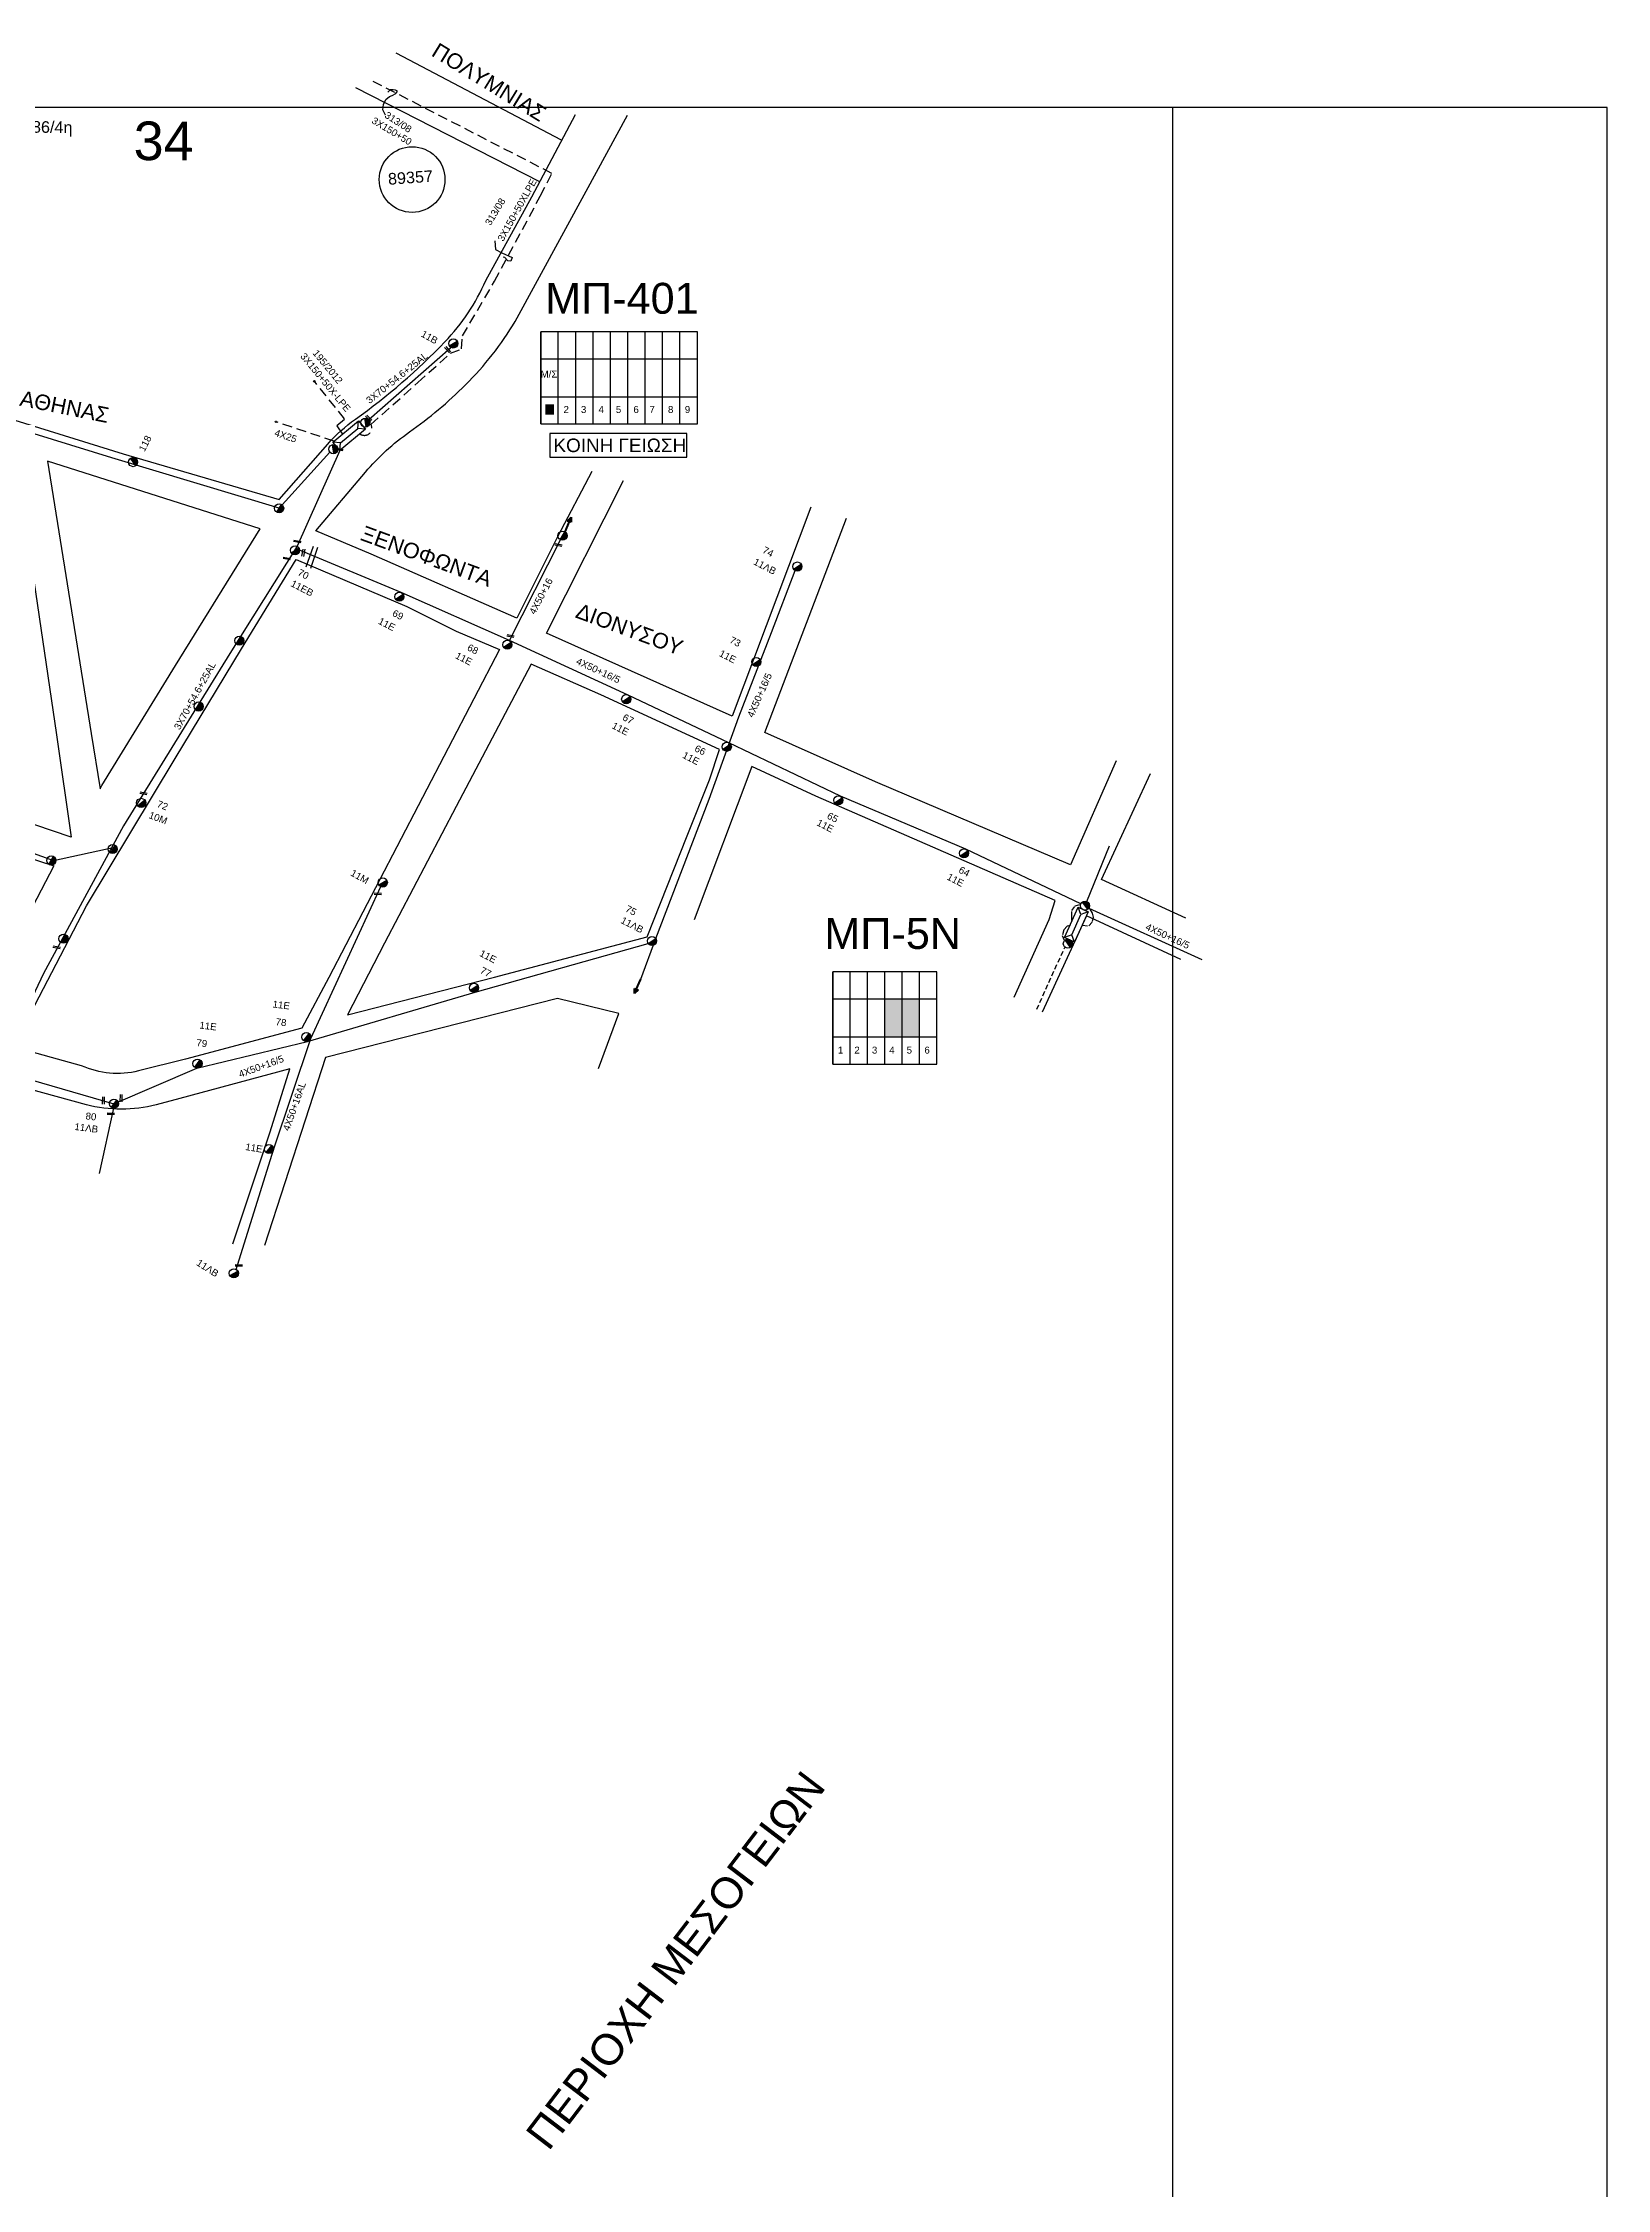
# Model space of a CAD drawing. Header units: millimetres. Extents: x 6950 to 9601, y 853 to 1951.
# Drawn here: x 9196 to 9601, y 1375 to 1931 of the extents above; entities that cross this region are included whole.
import ezdxf
from ezdxf.enums import TextEntityAlignment as Align

# ---------------------------------------------------------------- set-up
doc = ezdxf.new("R2010")
doc.units = ezdxf.units.MM
doc.linetypes.add('DASHED', pattern=[19.05, 12.7, -6.35])
for name, color, linetype in [('Άγνωστα', 7, 'Continuous'), ('Ασφαλειοκιβώτια Χ.Τ 6 αναχωρήσεων', 7, 'Continuous'), ('Ασφαλειοκιβώτια Χ.Τ 9 αναχωρήσεων', 7, 'Continuous'), ('Γυμνά εναέρια ΧΤ και ΦΟΠ (3Φ)   4x50+16AL', 7, 'Continuous'), ('Επίτονοι', 7, 'Continuous'), ('Επιγραφές - Σχήματα', 7, 'Continuous'), ('Καλώδια ΧΤ   3x150AL+50XLPE', 7, 'DASHED'), ('Μηχανική τομή', 7, 'Continuous'), ('Στύλος ΦΜ', 7, 'Continuous'), ('Στύλος ΦΜ @ 1', 7, 'Continuous'), ('Συνδέσεις', 7, 'Continuous'), ('Συνεστραμμένα ΧΤ   3x70+54.6+25 AL', 7, 'SYN_LINE'), ('Τομή', 7, 'Continuous'), ('Υποσταθμός εναέριος 2 στύλων', 7, 'Continuous'), ('Υποσταθμός πόλεως', 7, 'Continuous'), ('Υπόβαθρο ΔΕΗ', 7, 'Continuous'), ('Υπόγεια καλώδια Παροχών ΧΤ   4x25', 7, 'DASHED')]:
    doc.layers.add(name, color=color, linetype=linetype)
doc.styles.add('arial', font='ARIAL.TTF')
doc.styles.get("Standard").update_dxf_attribs({"font": 'ARIAL.TTF'})
doc.linetypes.add('SYN_LINE', pattern='A,0.5,-0.0001,["/\\/\\/\\/",Standard,S=0.1,R=0,X=0,Y=-0.05],-0.25', length=0.7501)

# ---------------------------------------------------------------- blocks, each defined once
blk = doc.blocks.new('ΤΟΜΗ')
at = {"layer": 'Τομή', "ltscale": 40}
for p, q in [((-5.7, 0), (5.7, 0)), ((5.7, -2.3), (-5.7, -2.3))]:
    blk.add_line(p, q, dxfattribs=at)
blk = doc.blocks.new('ΜΗΧΑΝΙΚΗ ΤΟΜΗ')
at = {"layer": 'Μηχανική τομή', "ltscale": 40}
for p, q in [((-1.9, 0.8), (1.9, 0.8)), ((1.9, 0), (-1.9, 0))]:
    blk.add_line(p, q, dxfattribs=at)
blk = doc.blocks.new('ΥΠΑΡΧΩΝ ΤΣΙΜΕΝΤΕΝΙΟΣ ΣΤΥΛΟΣ')
at = {"layer": 'Στύλος ΦΜ'}
blk.add_hatch(color=7, dxfattribs=at).paths.add_polyline_path([(-1.3, -2.3, 0.574793), (2.6, 0, 0.268822), (1.3, 2.3)])
at = {"layer": 'Στύλος ΦΜ', "color": 7}
blk.add_line((-1.3, -2.3), (1.3, 2.3), dxfattribs=at)
blk.add_circle((0, 0), 2.62, dxfattribs=at)
at = {"layer": 'Στύλος ΦΜ', "flags": 4}
for tag, p in [('ΤΥΠΟΣ', (-4.9, 3)), ('ΑΡΙΘΜΟΣ', (-4.7, 8.1))]:
    blk.add_attdef(tag, p, '', height=4, dxfattribs=at)
blk = doc.blocks.new('ΥΠΟΣΤΑΘΜΟΣ ΕΝΑΕΡΙΟΣ ΕΠΙ 2 ΣΤΥΛΩΝ')
at = {"layer": 'Υποσταθμός εναέριος 2 στύλων', "linetype": 'Continuous'}
for points in [[(-12, -2.1, 0.574793), (-8.5, -0.1, 0.268822), (-9.6, 2)], [(9.7, -2.1, 0.574793), (13.2, -0.1, 0.268822), (12, 1.9)]]:
    blk.add_hatch(color=256, dxfattribs=at).paths.add_polyline_path(points)
for p, q in [((-12, -2.1), (-9.6, 2)), ((9.7, -2.1), (12, 1.9))]:
    blk.add_line(p, q, dxfattribs=at)
for centre in [(-10.8, -0.1), (10.8, -0.1)]:
    blk.add_circle(centre, 2.36, dxfattribs=at)
at = {"layer": 'Υποσταθμός πόλεως', "linetype": 'Continuous', "ltscale": 40}
blk.add_lwpolyline([(-8.6, 2.8), (8.6, 2.8), (8.6, -2.8), (-8.6, -2.8)], close=True, dxfattribs=at)
for points in [[(-5.8, 0), (-8.6, 2.8)], [(-8.6, -2.8), (-5.8, 0)], [(-5.8, 0), (5.8, 0)], [(5.8, 0), (8.6, 2.8)], [(8.6, -2.8), (5.8, 0)]]:
    blk.add_lwpolyline(points, dxfattribs=at)
at = {"layer": 'Υποσταθμός εναέριος 2 στύλων', "ltscale": 40, "flags": 1}
for tag, p in [('ΜΕΤΑΣΧΗΜΑΤΙΣΜΟΣ', (14.1, 2.5)), ('ΙΣΧΥΣ', (14.1, -0.3)), ('ΑΡΙΘΜΟΣ', (14.2, -3))]:
    blk.add_attdef(tag, p, '', height=1.8, dxfattribs=at)
blk = doc.blocks.new('ΕΠΙΤΟΝΟΣ')
at = {"layer": 'Επίτονοι', "lineweight": 40, "ltscale": 40}
blk.add_hatch(color=256, dxfattribs=at).paths.add_polyline_path([(-1.1, 6.5), (0, 9.1), (1.1, 6.5)])
for p, q in [((-1.1, 6.5), (0, 9.1)), ((1.1, 6.5), (-1.1, 6.5)), ((-1.1, 6.5), (0, 6.5)), ((0, 9.1), (1.1, 6.5)), ((0, 6.5), (0, 0))]:
    blk.add_line(p, q, dxfattribs=at)
blk = doc.blocks.new('ΑΣΦΑΛΕΙΟΚΙΒΩΤΙΟ ΥΠΟΣΤΑΘΜΟΥ 9 ΑΝΑΧΩΡΗΣΕΩΝ')
at = {"layer": 'Ασφαλειοκιβώτια Χ.Τ 9 αναχωρήσεων', "ltscale": 40}
for p, q in [((-23.8, 40.4), (24, 40.4)), ((-9.7, 40.4), (-9.7, -40.6)), ((9.9, 40.4), (9.9, -40.6)), ((-23.8, 31.4), (24, 31.4)), ((-23.8, 22.4), (24, 22.4)), ((-23.8, 13.4), (24, 13.4)), ((-23.8, 4.4), (24, 4.4)), ((-23.8, -4.6), (24, -4.6)), ((-23.8, -13.6), (24, -13.6)), ((-23.8, -22.6), (24, -22.6)), ((-23.8, -31.6), (24, -31.6))]:
    blk.add_line(p, q, dxfattribs=at)
at = {"layer": 'Ασφαλειοκιβώτια Χ.Τ 9 αναχωρήσεων'}
blk.add_lwpolyline([(-23.8, -40.6), (24, -40.6), (24, 40.4), (-23.8, 40.4)], close=True, dxfattribs=at)
for s, p in [('1', (-18.1, 37.3)), ('2', (-18.1, 28.7)), ('3', (-18.1, 19.7)), ('5', (-18.1, 1.6)), ('4', (-18.1, 10.6)), ('6', (-18.1, -7.5)), ('7', (-18.1, -15.8)), ('8', (-18.1, -25.4)), ('9', (-18.1, -34.1))]:
    blk.add_text(s, height=3.6, rotation=270, dxfattribs=at).set_placement(p)
at = {"layer": 'Ασφαλειοκιβώτια Χ.Τ 9 αναχωρήσεων', "ltscale": 40}
for tag, height, p in [('ΟΝΟΜΑ', 5, (-0.2, 44.3)), ('ΚΕΙΜΕΝΟ 1', 2, (17.1, 35.6)), ('ΚΕΙΜΕΝΟ 2', 2, (17.1, 26.9)), ('ΚΕΙΜΕΝΟ 3', 2, (17.1, 17.7)), ('ΚΕΙΜΕΝΟ 4', 2, (17.1, 8.7)), ('ΚΕΙΜΕΝΟ 5', 2, (17.1, -0.1)), ('ΚΕΙΜΕΝΟ 6', 2, (17.1, -9.1)), ('ΚΕΙΜΕΝΟ 7', 2, (17.1, -18.1)), ('ΚΕΙΜΕΝΟ 8', 2, (17.1, -26.9)), ('ΣΧ', 2, (-0.1, -42.6)), ('ΚΕΙΜΕΝΟ 9', 2, (17.1, -36))]:
    blk.add_attdef(tag, text='', height=height, dxfattribs=at).set_placement(p, align=Align.MIDDLE_CENTER)
blk = doc.blocks.new('ΑΣΦΑΛΕΙΟΚΙΒΩΤΙΟ ΥΠΟΣΤΑΘΜΟΥ 6 ΑΝΑΧΩΡΗΣΕΩΝ')
at = {"layer": 'Ασφαλειοκιβώτια Χ.Τ 6 αναχωρήσεων', "ltscale": 40}
for p, q in [((-23.9, 27), (23.9, 27)), ((-9.8, 27), (-9.8, -27)), ((9.8, 27), (9.8, -27)), ((-23.9, 18), (23.9, 18)), ((-23.9, 9), (23.9, 9)), ((-23.9, 0), (23.9, 0)), ((-23.9, -9), (23.9, -9)), ((-23.9, -18), (23.9, -18))]:
    blk.add_line(p, q, dxfattribs=at)
at = {"layer": 'Ασφαλειοκιβώτια Χ.Τ 6 αναχωρήσεων'}
blk.add_lwpolyline([(-23.9, -27), (23.9, -27), (23.9, 27), (-23.9, 27)], close=True, dxfattribs=at)
for s, p in [('1', (-18.5, 24.3)), ('2', (-18.5, 15.8)), ('3', (-18.5, 6.7)), ('4', (-18.5, -2.3)), ('5', (-18.5, -11.3)), ('6', (-18.5, -20.5))]:
    blk.add_text(s, height=3.6, rotation=270, dxfattribs=at).set_placement(p)
at = {"layer": 'Ασφαλειοκιβώτια Χ.Τ 6 αναχωρήσεων', "ltscale": 40}
for tag, height, p in [('ΟΝΟΜΑ', 5, (-0.3, 31.7)), ('ΚΕΙΜΕΝΟ 1', 2, (17, 22.4)), ('ΚΕΙΜΕΝΟ 2', 2, (17, 13.7)), ('ΚΕΙΜΕΝΟ 3', 2, (17, 4.3)), ('ΚΕΙΜΕΝΟ 4', 2, (17, -4.7)), ('ΚΕΙΜΕΝΟ 5', 2, (17, -13.5)), ('ΚΕΙΜΕΝΟ 6', 2, (17, -22.4)), ('ΣΧ', 2, (-0.2, -29.2))]:
    blk.add_attdef(tag, text='', height=height, dxfattribs=at).set_placement(p, align=Align.MIDDLE_CENTER)
blk = doc.blocks.new('_ΣΥΝΔΕΣΗ')
at = {"layer": 'Συνδέσεις', "linetype": 'SYN_LINE', "ltscale": 40}
blk.add_hatch(color=256, dxfattribs=at).paths.add_polyline_path([(0.5, 0, 1), (-0.5, 0, 1)])
at = {"layer": 'Συνδέσεις'}
blk.add_circle((0, 0), 0.5, dxfattribs=at)

msp = doc.modelspace()

# ---------------------------------------------------------------- hatches: boundary and pattern name
at = {"layer": 'Ασφαλειοκιβώτια Χ.Τ 9 αναχωρήσεων', "ltscale": 40}
for color, points in [(6, [(9326.18, 1834.47), (9328.48, 1834.47), (9328.48, 1837.18), (9326.18, 1837.18)]), (27, [(9326.18, 1834.47), (9328.48, 1834.47), (9328.48, 1837.18), (9326.18, 1837.18)]), (2, [(9326.18, 1834.47), (9328.48, 1834.47), (9328.48, 1837.18), (9326.18, 1837.18)]), (154, [(9326.18, 1834.47), (9328.48, 1834.47), (9328.48, 1837.18), (9326.18, 1837.18)]), (1, [(9326.18, 1834.47), (9328.48, 1834.47), (9328.48, 1837.18), (9326.18, 1837.18)]), (30, [(9418.63, 1683.15), (9414.13, 1683.15), (9414.13, 1673.33), (9418.63, 1673.33)]), (133, [(9418.63, 1673.33), (9423.13, 1673.33), (9423.13, 1683.15), (9418.63, 1683.15)])]:
    msp.add_hatch(color=color, dxfattribs=at).paths.add_polyline_path(points)

# ---------------------------------------------------------------- linework, layer by layer
at = {"layer": 'Άγνωστα', "color": 1, "linetype": 'DASHED', "ltscale": 0.2}
msp.add_lwpolyline([(9327.93, 1896.98), (9281.3, 1920.99)], dxfattribs=at)
msp.add_lwpolyline([(9278.19, 1829.49), (9278.58, 1829.31, 0.694262), (9278.58, 1829.31, 0.727649), (9281.06, 1831.95), (9293.24, 1842.83), (9301.65, 1850.39), (9304.49, 1851.51), (9304.79, 1854.88), (9313.05, 1869.08), (9324.92, 1891.13), (9327.93, 1896.98)], format="xyb", dxfattribs=at)
at = {"layer": 'Άγνωστα', "color": 30}
for points in [[(9316.91, 1775.95), (9330.14, 1802.07)], [(9464.91, 1707.79), (9435.15, 1721.93), (9402.62, 1735.66), (9373.72, 1749.52), (9347.7, 1761.84), (9316.91, 1775.95), (9288.88, 1788.42), (9262.6, 1799.4)], [(9350.97, 1688.29), (9354.81, 1698.81), (9368.66, 1734.9), (9376.3, 1756.21), (9384.79, 1778.1), (9390.95, 1794.1)], [(9184.94, 1664.48), (9214.52, 1655.99), (9236, 1665.22), (9264.61, 1672.13), (9308.06, 1684.9), (9352.84, 1697.53)]]:
    msp.add_lwpolyline(points, dxfattribs=at)
at = {"layer": 'Άγνωστα', "color": 133}
for points in [[(9466.46, 1708.38), (9472.29, 1722.83)], [(9466.96, 1706.65), (9496.23, 1693.32)]]:
    msp.add_lwpolyline(points, dxfattribs=at)
at = {"layer": 'Άγνωστα', "color": 151}
msp.add_lwpolyline([(9214.37, 1654.82), (9210.67, 1637.95)], dxfattribs=at)
at = {"layer": 'Γυμνά εναέρια ΧΤ και ΦΟΠ (3Φ)   4x50+16AL', "color": 30, "ltscale": 40}
msp.add_lwpolyline([(9246.2, 1613.07), (9255.81, 1644.06), (9265.45, 1672.9), (9283.64, 1712.24)], dxfattribs=at)
at = {"layer": 'Επιγραφές - Σχήματα', "linetype": 'Continuous', "ltscale": 20}
msp.add_lwpolyline([(9284.83, 1912.07), (9284.13, 1913.47), (9284.33, 1914.87), (9284.93, 1916.17), (9285.83, 1916.87), (9286.53, 1917.17), (9287.53, 1917.67), (9287.93, 1918.27), (9287.43, 1918.57), (9286.83, 1918.67), (9286.03, 1918.67), (9285.43, 1918.07)], dxfattribs=at)
at = {"layer": 'Επιγραφές - Σχήματα'}
msp.add_lwpolyline([(6992.76, 898.14), (9488.75, 898.14), (9488.75, 1914.05), (6992.76, 1914.05)], close=True, dxfattribs=at)
at = {"layer": 'Επιγραφές - Σχήματα', "ltscale": 10}
msp.add_lwpolyline([(9488.75, 898.14), (9601.16, 898.14), (9601.16, 1914.05), (9488.75, 1914.05)], dxfattribs=at)
at = {"layer": 'Επιγραφές - Σχήματα'}
msp.add_lwpolyline([(9313.16, 1879.55), (9313.28, 1877.25), (9314.98, 1876.4), (9317.64, 1875.19), (9317.28, 1874.23), (9316.55, 1874.35), (9315.7, 1875.19), (9315.34, 1875.31)], dxfattribs=at)
at = {"layer": 'Επιγραφές - Σχήματα', "color": 190}
msp.add_lwpolyline([(9327.37, 1823.47), (9362.88, 1823.47), (9362.88, 1829.64), (9327.37, 1829.64)], close=True, dxfattribs=at)
at = {"layer": 'Επιγραφές - Σχήματα', "color": 30, "linetype": 'DASHED', "ltscale": 0.1}
msp.add_lwpolyline([(9462.57, 1703.5), (9462.57, 1704.55), (9462.57, 1706.09), (9463.43, 1707.24), (9464.96, 1707.72)], dxfattribs=at)
at = {"layer": 'Επιγραφές - Σχήματα', "linetype": 'DASHED', "ltscale": 0.1}
for points in [[(9462.18, 1702.16), (9461.32, 1701.97), (9460.46, 1701.01), (9460.07, 1699.57), (9460.65, 1698.23)], [(9453.46, 1680.49), (9460.74, 1696.5)]]:
    msp.add_lwpolyline(points, dxfattribs=at)
at = {"layer": 'Επιγραφές - Σχήματα', "color": 133, "linetype": 'DASHED', "ltscale": 0.1}
msp.add_lwpolyline([(9465.35, 1702.25), (9466.98, 1702.06), (9467.94, 1703.21), (9468.13, 1704.36), (9467.94, 1705.32), (9467.17, 1706.66)], dxfattribs=at)
at = {"layer": 'Επιγραφές - Σχήματα'}
msp.add_circle((9291.72, 1895.39), 8.51, dxfattribs=at)
at = {"layer": 'Καλώδια ΧΤ   3x150AL+50XLPE', "color": 6, "linetype": 'DASHED', "ltscale": 0.2}
msp.add_lwpolyline([(9273.75, 1829.47), (9272.26, 1831.66), (9274.24, 1833.39), (9266.4, 1843.14)], dxfattribs=at)
at = {"layer": 'Συνεστραμμένα ΧΤ   3x70+54.6+25 AL', "color": 151, "ltscale": 20}
msp.add_lwpolyline([(9280.54, 1833.2), (9301.79, 1851.92)], dxfattribs=at)
at = {"layer": 'Συνεστραμμένα ΧΤ   3x70+54.6+25 AL', "color": 2, "ltscale": 20}
msp.add_lwpolyline([(9270.38, 1824.8), (9257.28, 1810.23), (9213.92, 1823.31), (9167.79, 1837.57), (9153.48, 1842.18)], dxfattribs=at)
at = {"layer": 'Συνεστραμμένα ΧΤ   3x70+54.6+25 AL', "color": 27, "linetype": 'SYN_LINE', "ltscale": 20}
for points in [[(9273.03, 1825.21), (9261.96, 1800.4), (9244.52, 1772.62), (9216.95, 1728), (9196.27, 1689.75), (9184.62, 1665.2), (9166.19, 1652.23)], [(9153.83, 1735.24), (9198.86, 1719), (9215.06, 1722.55)]]:
    msp.add_lwpolyline(points, dxfattribs=at)
at = {"layer": 'Υπόβαθρο ΔΕΗ'}
for points in [[(9330.41, 1905.59), (9287.57, 1928.14)], [(9324.83, 1894.82), (9277.18, 1919.14)], [(9157.53, 1835.32), (9188.85, 1825.01), (9199.59, 1751.54), (9203.39, 1725.09), (9156.53, 1740.95), (9132.78, 1748.21), (9151.02, 1812.87), (9157.53, 1835.32)], [(9211.35, 1738.47), (9230.42, 1769.53), (9252.37, 1804.92), (9197.33, 1822.43), (9208.59, 1751.87), (9210.94, 1737.59), (9211.35, 1738.47)], [(9395.01, 1810.53), (9374.6, 1756.37), (9326.54, 1777.87), (9346.48, 1817.45)], [(9474.03, 1744.85), (9462.25, 1717.84), (9411.71, 1739.42), (9383.05, 1752.17), (9404.19, 1807.68)], [(9352.63, 1699.23), (9362.99, 1725.42), (9368.72, 1739.88), (9371.33, 1747.72), (9340.57, 1761.96), (9322.57, 1769.9), (9303.14, 1733.03), (9284.56, 1697.62), (9274.97, 1678.99), (9313.03, 1688.76), (9352.63, 1699.23)], [(9447.61, 1683.64), (9456.68, 1703.72), (9458.24, 1708.67), (9396.23, 1735.69), (9379.66, 1743.37), (9364.79, 1703.65)], [(9492.06, 1704.03), (9470.26, 1714.05), (9482.9, 1741.5)], [(9159.37, 1730.48), (9198.93, 1717.62), (9176.91, 1675.45), (9165.25, 1653.15), (9131.71, 1662.4), (9146.83, 1698.9), (9159.37, 1730.48)], [(9490.81, 1693.39), (9466.38, 1704.68), (9454.85, 1679.75)], [(9340.02, 1665.1), (9345.28, 1679.39), (9329.33, 1683.28), (9269.26, 1667.96), (9253.47, 1619.25)]]:
    msp.add_lwpolyline(points, dxfattribs=at)
for points in [[(9179.3, 1912.91), (9166.15, 1866.32), (9159.35, 1842.24), (9216.9, 1824.36), (9257.27, 1812.5), (9269.9, 1826.88, -0.057758), (9277.03, 1833.32, 0.046609), (9300.23, 1853.37, 0.089771), (9310.77, 1869.25), (9322.69, 1890.88), (9334.04, 1912.23)], [(9338.28, 1819.75), (9329.33, 1802.84), (9318.82, 1781.79), (9281.13, 1798.36), (9266.76, 1804.44), (9279.64, 1819.62, -0.063707), (9291.01, 1830.01, 0.042698), (9305.55, 1842.2, 0.062115), (9318.41, 1858.66), (9336.78, 1892.4), (9347.49, 1912.07)], [(9188.44, 1670.7), (9207.4, 1707.28), (9230.32, 1745.42), (9247.52, 1773.83), (9261.73, 1797.01), (9290.33, 1784.76), (9303.11, 1778.42), (9314.33, 1773.66), (9287.75, 1722.56), (9270.12, 1688.67), (9263.18, 1675.53), (9233.02, 1667.55), (9220.87, 1664.51, -0.169257), (9206.14, 1665.85), (9188.44, 1670.7)], [(9245.3, 1619.69), (9254.95, 1648.72), (9260.03, 1665.03), (9231.53, 1657.32), (9225.45, 1655.74, -0.127333), (9207.36, 1655.74), (9183.77, 1662.23), (9171.98, 1639.26), (9157.2, 1604.59), (9142.27, 1568.51), (9120.56, 1516.15), (9098.63, 1463.42), (9091.19, 1445.26), (9075.02, 1412.28), (9075.02, 1407.72), (9051.51, 1363.99), (9011.44, 1296.21), (8991.18, 1260.29), (8973.15, 1230), (9010.13, 1208.18), (9024.37, 1199.79), (9030.62, 1210.26)]]:
    msp.add_lwpolyline(points, format="xyb", dxfattribs=at)
at = {"layer": 'Υπόγεια καλώδια Παροχών ΧΤ   4x25', "color": 2, "ltscale": 0.2}
msp.add_lwpolyline([(9271.52, 1827.61), (9256.48, 1832.65)], dxfattribs=at)

# ---------------------------------------------------------------- block references
at = {"layer": 'Ασφαλειοκιβώτια Χ.Τ 6 αναχωρήσεων', "xscale": 0.5, "yscale": 0.5, "zscale": 0.5, "rotation": 90}
msp.add_blockref('ΑΣΦΑΛΕΙΟΚΙΒΩΤΙΟ ΥΠΟΣΤΑΘΜΟΥ 6 ΑΝΑΧΩΡΗΣΕΩΝ', (9414.13, 1678.24), dxfattribs=at)
at = {"layer": 'Ασφαλειοκιβώτια Χ.Τ 9 αναχωρήσεων', "xscale": 0.5, "yscale": 0.5, "zscale": 0.5, "rotation": 90}
msp.add_blockref('ΑΣΦΑΛΕΙΟΚΙΒΩΤΙΟ ΥΠΟΣΤΑΘΜΟΥ 9 ΑΝΑΧΩΡΗΣΕΩΝ', (9345.28, 1843.98), dxfattribs=at)
at = {"layer": 'Επίτονοι', "xscale": 0.4499999999998181, "yscale": 0.4499999999998181, "zscale": 0.4499999999998181}
for p, rotation in [((9331.26, 1804.14), 336.7223688414299), ((9350.97, 1688.29), 155.8807226921788)]:
    msp.add_blockref('ΕΠΙΤΟΝΟΣ', p, dxfattribs=dict(at, rotation=rotation))
at = {"layer": 'Μηχανική τομή'}
for p, xscale, yscale, zscale, rotation in [((9301.05, 1851.47), 0.4999999999999999, 0.4999999999999999, 0.4999999999999999, 130.7145201206876), ((9280.63, 1833.73), 0.4999999999999999, 0.4999999999999999, 0.4999999999999999, 134.8630746183885), ((9272.94, 1825.66), 0.4999999999999999, 0.4999999999999999, 0.4999999999999999, 169.57116670519), ((9262.04, 1801.84), 0.4999999999999999, 0.4999999999999999, 0.4999999999999999, 169.57116670519), ((9259.3, 1797.43), 0.4999999999999999, 0.4999999999999999, 0.4999999999999999, 169.57116670519), ((9263.74, 1798.68), 0.4999999999999999, 0.4999999999999999, 0.4999999999999999, 79.15266749236326), ((9329.66, 1800.94), 0.4999999999999999, 0.4999999999999999, 0.4999999999999999, 169.57116670519), ((9317.23, 1777.35), 0.4999999999999999, 0.4999999999999999, 0.4999999999999999, 169.57116670519), ((9222.19, 1736.62), 0.4999999999999999, 0.4999999999999999, 0.4999999999999999, 169.57116670519), ((9282.86, 1710.57), 0.4999999999999996, 0.4999999999999996, 0.4999999999999996, 178.9350780941211), ((9199.72, 1696.72), 0.4999999999999999, 0.4999999999999999, 0.4999999999999999, 169.1526674923633), ((9212, 1656.83), 0.4999999999999998, 0.4999999999999998, 0.4999999999999998, 88.9350780941211), ((9216.57, 1657.45), 0.4999999999999998, 0.4999999999999998, 0.4999999999999998, 88.9350780941211), ((9213.69, 1653.59), 0.4999999999999997, 0.4999999999999997, 0.4999999999999997, 178.9350780941211), ((9246.85, 1614.3), 0.4999999999999997, 0.4999999999999997, 0.4999999999999997, 178.9350780941211)]:
    msp.add_blockref('ΜΗΧΑΝΙΚΗ ΤΟΜΗ', p, dxfattribs=dict(at, xscale=xscale, yscale=yscale, zscale=zscale, rotation=rotation))
at = {"layer": 'Στύλος ΦΜ @ 1', "ltscale": 40}
ref = msp.add_blockref('ΥΠΑΡΧΩΝ ΤΣΙΜΕΝΤΕΝΙΟΣ ΣΤΥΛΟΣ', (9302.37, 1852.94), dxfattribs=dict(at, xscale=0.449999999999818, yscale=0.449999999999818, zscale=0.449999999999818, rotation=330.8455585968887))
ref.add_attrib('ΤΥΠΟΣ', '11B', (9293.83, 1854.86), dxfattribs={"layer": 'Στύλος ΦΜ', "height": 1.8, "rotation": 330.8456, "flags": 4})
ref = msp.add_blockref('ΥΠΑΡΧΩΝ ΤΣΙΜΕΝΤΕΝΙΟΣ ΣΤΥΛΟΣ', (9219.47, 1822.2), dxfattribs=dict(at, xscale=0.4499999999998181, yscale=0.4499999999998181, zscale=0.4499999999998181, rotation=63.42636141025659))
ref.add_attrib('ΤΥΠΟΣ', '118', (9222.44, 1824.76), dxfattribs={"layer": 'Στύλος ΦΜ', "height": 1.8, "rotation": 63.4264, "flags": 4})
at = {"layer": 'Στύλος ΦΜ @ 1', "ltscale": 40, "xscale": 0.4499999999998181, "yscale": 0.4499999999998181, "zscale": 0.4499999999998181}
for p in [(9257.28, 1810.23), (9330.67, 1803.12), (9247, 1775.97), (9236.42, 1758.9), (9198.27, 1719), (9214.2, 1721.97), (9201.45, 1698.73)]:
    msp.add_blockref('ΥΠΑΡΧΩΝ ΤΣΙΜΕΝΤΕΝΙΟΣ ΣΤΥΛΟΣ', p, dxfattribs=at)
at = {"layer": 'Στύλος ΦΜ @ 1', "ltscale": 40}
ref = msp.add_blockref('ΥΠΑΡΧΩΝ ΤΣΙΜΕΝΤΕΝΙΟΣ ΣΤΥΛΟΣ', (9261.42, 1799.35), dxfattribs=dict(at, xscale=0.4499999999998181, yscale=0.4499999999998181, zscale=0.4499999999998181, rotation=332.6844598665957))
ref.add_attrib('ΤΥΠΟΣ', '70', (9261.9, 1793.03), dxfattribs={"layer": 'Στύλος ΦΜ', "height": 1.8, "rotation": 332.6845, "flags": 4})
ref.add_attrib('ΑΡΙΘΜΟΣ', '11EB', (9260.1, 1790.16), dxfattribs={"layer": 'Στύλος ΦΜ', "height": 1.8, "rotation": 332.6845, "flags": 4})
ref = msp.add_blockref('ΥΠΑΡΧΩΝ ΤΣΙΜΕΝΤΕΝΙΟΣ ΣΤΥΛΟΣ', (9391.49, 1795.15), dxfattribs=dict(at, xscale=0.4499999999998181, yscale=0.4499999999998181, zscale=0.4499999999998181, rotation=332.6844598665957))
ref.add_attrib('ΤΥΠΟΣ', '74', (9382.26, 1798.83), dxfattribs={"layer": 'Στύλος ΦΜ', "height": 1.8, "rotation": 332.6845, "flags": 4})
ref.add_attrib('ΑΡΙΘΜΟΣ', '11ΛΒ', (9379.93, 1795.8), dxfattribs={"layer": 'Στύλος ΦΜ', "height": 1.8, "rotation": 332.6845, "flags": 4})
ref = msp.add_blockref('ΥΠΑΡΧΩΝ ΤΣΙΜΕΝΤΕΝΙΟΣ ΣΤΥΛΟΣ', (9288.4, 1787.34), dxfattribs=dict(at, xscale=0.4499999999998181, yscale=0.4499999999998181, zscale=0.4499999999998181, rotation=332.6844598665957))
ref.add_attrib('ΤΥΠΟΣ', '69', (9286.4, 1782.48), dxfattribs={"layer": 'Στύλος ΦΜ', "height": 1.8, "rotation": 332.6845, "flags": 4})
ref.add_attrib('ΑΡΙΘΜΟΣ', '11E', (9282.77, 1780.43), dxfattribs={"layer": 'Στύλος ΦΜ', "height": 1.8, "rotation": 332.6845, "flags": 4})
ref = msp.add_blockref('ΥΠΑΡΧΩΝ ΤΣΙΜΕΝΤΕΝΙΟΣ ΣΤΥΛΟΣ', (9316.37, 1774.91), dxfattribs=dict(at, xscale=0.4499999999998181, yscale=0.4499999999998181, zscale=0.4499999999998181, rotation=332.6844598665957))
ref.add_attrib('ΤΥΠΟΣ', '68', (9305.8, 1773.59), dxfattribs={"layer": 'Στύλος ΦΜ', "height": 1.8, "rotation": 332.6845, "flags": 4})
ref.add_attrib('ΑΡΙΘΜΟΣ', '11E', (9302.72, 1771.5), dxfattribs={"layer": 'Στύλος ΦΜ', "height": 1.8, "rotation": 332.6845, "flags": 4})
ref = msp.add_blockref('ΥΠΑΡΧΩΝ ΤΣΙΜΕΝΤΕΝΙΟΣ ΣΤΥΛΟΣ', (9380.85, 1770.43), dxfattribs=dict(at, xscale=0.4499999999998181, yscale=0.4499999999998181, zscale=0.4499999999998181, rotation=332.6844598665957))
ref.add_attrib('ΤΥΠΟΣ', '73', (9373.75, 1775.53), dxfattribs={"layer": 'Στύλος ΦΜ', "height": 1.8, "rotation": 332.6845, "flags": 4})
ref.add_attrib('ΑΡΙΘΜΟΣ', '11E', (9371.05, 1772.07), dxfattribs={"layer": 'Στύλος ΦΜ', "height": 1.8, "rotation": 332.6845, "flags": 4})
ref = msp.add_blockref('ΥΠΑΡΧΩΝ ΤΣΙΜΕΝΤΕΝΙΟΣ ΣΤΥΛΟΣ', (9347.16, 1760.8), dxfattribs=dict(at, xscale=0.4499999999998181, yscale=0.4499999999998181, zscale=0.4499999999998181, rotation=332.6844598665957))
ref.add_attrib('ΤΥΠΟΣ', '67', (9346.02, 1755.5), dxfattribs={"layer": 'Στύλος ΦΜ', "height": 1.8, "rotation": 332.6845, "flags": 4})
ref.add_attrib('ΑΡΙΘΜΟΣ', '11E', (9343.27, 1753.35), dxfattribs={"layer": 'Στύλος ΦΜ', "height": 1.8, "rotation": 332.6845, "flags": 4})
ref = msp.add_blockref('ΥΠΑΡΧΩΝ ΤΣΙΜΕΝΤΕΝΙΟΣ ΣΤΥΛΟΣ', (9373.21, 1748.46), dxfattribs=dict(at, xscale=0.4499999999998181, yscale=0.4499999999998181, zscale=0.4499999999998181, rotation=332.6844598665957))
ref.add_attrib('ΤΥΠΟΣ', '66', (9364.67, 1747.44), dxfattribs={"layer": 'Στύλος ΦΜ', "height": 1.8, "rotation": 332.6845, "flags": 4})
ref.add_attrib('ΑΡΙΘΜΟΣ', '11E', (9361.54, 1745.71), dxfattribs={"layer": 'Στύλος ΦΜ', "height": 1.8, "rotation": 332.6845, "flags": 4})
ref = msp.add_blockref('ΥΠΑΡΧΩΝ ΤΣΙΜΕΝΤΕΝΙΟΣ ΣΤΥΛΟΣ', (9221.56, 1733.93), dxfattribs=dict(at, xscale=0.4499999999998181, yscale=0.4499999999998181, zscale=0.4499999999998181, rotation=339.0915483305412))
ref.add_attrib('ΤΥΠΟΣ', '72', (9225.47, 1732.94), dxfattribs={"layer": 'Στύλος ΦΜ', "height": 1.8, "rotation": 339.0915, "flags": 4})
ref.add_attrib('ΑΡΙΘΜΟΣ', '10M', (9223.35, 1730.05), dxfattribs={"layer": 'Στύλος ΦΜ', "height": 1.8, "rotation": 339.0915, "flags": 4})
ref = msp.add_blockref('ΥΠΑΡΧΩΝ ΤΣΙΜΕΝΤΕΝΙΟΣ ΣΤΥΛΟΣ', (9402.08, 1734.61), dxfattribs=dict(at, xscale=0.4499999999998181, yscale=0.4499999999998181, zscale=0.4499999999998181, rotation=332.6844598665957))
ref.add_attrib('ΤΥΠΟΣ', '65', (9398.98, 1730.01), dxfattribs={"layer": 'Στύλος ΦΜ', "height": 1.8, "rotation": 332.6845, "flags": 4})
ref.add_attrib('ΑΡΙΘΜΟΣ', '11E', (9396.31, 1728.22), dxfattribs={"layer": 'Στύλος ΦΜ', "height": 1.8, "rotation": 332.6845, "flags": 4})
ref = msp.add_blockref('ΥΠΑΡΧΩΝ ΤΣΙΜΕΝΤΕΝΙΟΣ ΣΤΥΛΟΣ', (9434.61, 1720.88), dxfattribs=dict(at, xscale=0.4499999999998181, yscale=0.4499999999998181, zscale=0.4499999999998181, rotation=332.6844598665957))
ref.add_attrib('ΤΥΠΟΣ', '64', (9433.07, 1715.99), dxfattribs={"layer": 'Στύλος ΦΜ', "height": 1.8, "rotation": 332.6845, "flags": 4})
ref.add_attrib('ΑΡΙΘΜΟΣ', '11E', (9430.03, 1714.17), dxfattribs={"layer": 'Στύλος ΦΜ', "height": 1.8, "rotation": 332.6845, "flags": 4})
ref = msp.add_blockref('ΥΠΑΡΧΩΝ ΤΣΙΜΕΝΤΕΝΙΟΣ ΣΤΥΛΟΣ', (9284.13, 1713.31), dxfattribs=dict(at, xscale=0.449999999999818, yscale=0.449999999999818, zscale=0.449999999999818, rotation=330.8455585968887))
ref.add_attrib('ΤΥΠΟΣ', '11M', (9275.59, 1715.22), dxfattribs={"layer": 'Στύλος ΦΜ', "height": 1.8, "rotation": 330.8456, "flags": 4})
ref = msp.add_blockref('ΥΠΑΡΧΩΝ ΤΣΙΜΕΝΤΕΝΙΟΣ ΣΤΥΛΟΣ', (9353.82, 1698.17), dxfattribs=dict(at, xscale=0.4499999999998181, yscale=0.4499999999998181, zscale=0.4499999999998181, rotation=332.6844598665957))
ref.add_attrib('ΤΥΠΟΣ', '75', (9346.76, 1705.91), dxfattribs={"layer": 'Στύλος ΦΜ', "height": 1.8, "rotation": 332.6845, "flags": 4})
ref.add_attrib('ΑΡΙΘΜΟΣ', '11ΛΒ', (9345.56, 1702.92), dxfattribs={"layer": 'Στύλος ΦΜ', "height": 1.8, "rotation": 332.6845, "flags": 4})
ref = msp.add_blockref('ΥΠΑΡΧΩΝ ΤΣΙΜΕΝΤΕΝΙΟΣ ΣΤΥΛΟΣ', (9307.73, 1686.03), dxfattribs=dict(at, xscale=0.4499999999998181, yscale=0.4499999999998181, zscale=0.4499999999998181, rotation=332.6844598665957))
ref.add_attrib('ΤΥΠΟΣ', '77', (9309.14, 1689.95), dxfattribs={"layer": 'Στύλος ΦΜ', "height": 1.8, "rotation": 332.6845, "flags": 4})
ref.add_attrib('ΑΡΙΘΜΟΣ', '11E', (9308.99, 1694.37), dxfattribs={"layer": 'Στύλος ΦΜ', "height": 1.8, "rotation": 332.6845, "flags": 4})
ref = msp.add_blockref('ΥΠΑΡΧΩΝ ΤΣΙΜΕΝΤΕΝΙΟΣ ΣΤΥΛΟΣ', (9264.33, 1673.27), dxfattribs=dict(at, xscale=0.4499999999998181, yscale=0.4499999999998181, zscale=0.4499999999998181, rotation=352.8149075275898))
ref.add_attrib('ΤΥΠΟΣ', '78', (9256.28, 1676.39), dxfattribs={"layer": 'Στύλος ΦΜ', "height": 1.8, "rotation": 352.8149, "flags": 4})
ref.add_attrib('ΑΡΙΘΜΟΣ', '11E', (9255.51, 1680.96), dxfattribs={"layer": 'Στύλος ΦΜ', "height": 1.8, "rotation": 352.8149, "flags": 4})
ref = msp.add_blockref('ΥΠΑΡΧΩΝ ΤΣΙΜΕΝΤΕΝΙΟΣ ΣΤΥΛΟΣ', (9236.15, 1666.39), dxfattribs=dict(at, xscale=0.4499999999998181, yscale=0.4499999999998181, zscale=0.4499999999998181, rotation=352.8149075275898))
ref.add_attrib('ΤΥΠΟΣ', '79', (9235.77, 1670.97), dxfattribs={"layer": 'Στύλος ΦΜ', "height": 1.8, "rotation": 352.8149, "flags": 4})
ref.add_attrib('ΑΡΙΘΜΟΣ', '11E', (9236.56, 1675.51), dxfattribs={"layer": 'Στύλος ΦΜ', "height": 1.8, "rotation": 352.8149, "flags": 4})
ref = msp.add_blockref('ΥΠΑΡΧΩΝ ΤΣΙΜΕΝΤΕΝΙΟΣ ΣΤΥΛΟΣ', (9214.52, 1655.99), dxfattribs=dict(at, xscale=0.4499999999998181, yscale=0.4499999999998181, zscale=0.4499999999998181, rotation=352.8149075275898))
ref.add_attrib('ΤΥΠΟΣ', '80', (9207.06, 1651.99), dxfattribs={"layer": 'Στύλος ΦΜ', "height": 1.8, "rotation": 352.8149, "flags": 4})
ref.add_attrib('ΑΡΙΘΜΟΣ', '11ΛΒ', (9204.2, 1649.22), dxfattribs={"layer": 'Στύλος ΦΜ', "height": 1.8, "rotation": 352.8149, "flags": 4})
ref = msp.add_blockref('ΥΠΑΡΧΩΝ ΤΣΙΜΕΝΤΕΝΙΟΣ ΣΤΥΛΟΣ', (9254.65, 1644.26), dxfattribs=dict(at, xscale=0.4499999999998182, yscale=0.4499999999998182, zscale=0.4499999999998182, rotation=350.5539648754933))
ref.add_attrib('ΑΡΙΘΜΟΣ', '11E', (9248.43, 1644.03), dxfattribs={"layer": 'Στύλος ΦΜ', "height": 1.8, "rotation": 350.554, "flags": 4})
ref = msp.add_blockref('ΥΠΑΡΧΩΝ ΤΣΙΜΕΝΤΕΝΙΟΣ ΣΤΥΛΟΣ', (9245.56, 1612.08), dxfattribs=dict(at, xscale=0.4499999999998181, yscale=0.4499999999998181, zscale=0.4499999999998181, rotation=327.3602725665812))
ref.add_attrib('ΑΡΙΘΜΟΣ', '11ΛΒ', (9235.69, 1614.32), dxfattribs={"layer": 'Στύλος ΦΜ', "height": 1.8, "rotation": 327.3603, "flags": 4})
at = {"layer": 'Συνδέσεις', "xscale": 0.4, "yscale": 0.4, "zscale": 0.25}
for p in [(9266.4, 1843.15), (9266.4, 1843.15), (9256.49, 1832.65), (9256.49, 1832.65)]:
    msp.add_blockref('_ΣΥΝΔΕΣΗ', p, dxfattribs=at)
at = {"layer": 'Τομή', "xscale": 0.4999999999999988, "yscale": 0.4999999999999988, "zscale": 0.4999999999999988, "rotation": 250.9292041430517}
msp.add_blockref('ΤΟΜΗ', (9266.3, 1797.37), dxfattribs=at)
at = {"layer": 'Υποσταθμός εναέριος 2 στύλων'}
for p, xscale, yscale, zscale, rotation in [((9275.43, 1829.03), 0.4999999999999998, 0.4999999999999998, 0.4999999999999998, 39.64907795670929), ((9463.71, 1702.38), 0.5, 0.5, 0.5, 65.73513060534059)]:
    msp.add_blockref('ΥΠΟΣΤΑΘΜΟΣ ΕΝΑΕΡΙΟΣ ΕΠΙ 2 ΣΤΥΛΩΝ', p, dxfattribs=dict(at, xscale=xscale, yscale=yscale, zscale=zscale, rotation=rotation))

# ---------------------------------------------------------------- texts
at = {"ltscale": 40, "attachment_point": 1, "style": 'arial'}
for s, insert, char_height, width, rotation in [('ΠΟΛΥΜΝΙΑΣ', (9298.53, 1931.03), 4, 94.4586, 328.4737), ('ΦΒ-186/4η', (9183.44, 1910.69), 3, 94.4586, 359.1724), ('34', (9219.66, 1910.46), 10, 94.4586, 359.5391), ('AΘHNAΣ', (9190.68, 1840.8), 4, 94.4586, 348.7222), ('ΞΕΝΟΦΩΝΤΑ', (9279.47, 1805.86), 4, 94.4586, 339.8207), ('ΔIONΥΣOΥ', (9335.14, 1785.78), 4, 94.4586, 339.8207), ('ΠΕΡΙΟΧΗ ΜΕΣΟΓΕΙΩΝ', (9320.68, 1389.3), 8, 127.7861, 52.6597)]:
    msp.add_mtext(s, dxfattribs=dict(at, insert=insert, char_height=char_height, width=width, rotation=rotation))
at = {"ltscale": 40, "char_height": 8, "width": 46.4484, "attachment_point": 1, "style": 'arial'}
for s, insert in [('MΠ-401', (9326.17, 1868.64)), ('MΠ-5N', (9398.47, 1704.1))]:
    msp.add_mtext(s, dxfattribs=dict(at, insert=insert))
at = {"layer": 'Άγνωστα', "ltscale": 40, "attachment_point": 1, "style": 'arial'}
for s, insert, char_height, width, rotation in [('313/08', (9285.41, 1913.12), 1.8, 34.5395, 326.8928), ('3X150+50', (9282, 1911.7), 1.8, 34.5395, 328.7937), ('89357', (9285.37, 1897.03), 3, 34.5395, 3.9469), ('313/08', (9310.48, 1884.25), 1.8, 34.5395, 58.9391), ('3X150+50XLPE', (9313.73, 1880.1), 1.8, 34.5395, 60.84), ('  195/2012\\P3X150+50X-LPE', (9266.35, 1852.6), 1.8, 20.1231, 309.4155), ('Μ/Σ', (9324.98, 1845.89), 1.8, 34.5395, 0.2176), ('4X50+16', (9321.93, 1783.41), 1.8, 34.5395, 62.3239), ('4X50+16/5', (9334.76, 1771.62), 1.8, 34.5395, 335.1), ('4X50+16/5', (9378.37, 1756.62), 1.8, 34.5395, 65.9525), ('4X50+16/5', (9482.2, 1702.81), 1.8, 34.5395, 335.1), ('4X50+16/5', (9246.59, 1664.42), 1.8, 34.5395, 20.1387)]:
    msp.add_mtext(s, dxfattribs=dict(at, insert=insert, char_height=char_height, width=width, rotation=rotation))
at = {"layer": 'Γυμνά εναέρια ΧΤ και ΦΟΠ (3Φ)   4x50+16AL', "ltscale": 40, "insert": (9258.17, 1649.4), "char_height": 1.8, "width": 34.5395, "attachment_point": 1, "rotation": 70.5059, "style": 'arial'}
msp.add_mtext('4X50+16AL', dxfattribs=at)
at = {"layer": 'Επιγραφές - Σχήματα', "color": 190, "insert": (9328.33, 1828.3), "char_height": 3.5, "width": 35.1311, "attachment_point": 1}
msp.add_mtext('KOINH ΓΕΙΩΣΗ', dxfattribs=at)
at = {"layer": 'Συνεστραμμένα ΧΤ   3x70+54.6+25 AL', "ltscale": 20, "char_height": 1.8, "width": 34.5395, "attachment_point": 1, "style": 'arial'}
for insert, rotation in [((9279.59, 1838.62), 38.5857), ((9229.94, 1753.54), 61.1066)]:
    msp.add_mtext('3X70+54.6+25AL', dxfattribs=dict(at, insert=insert, rotation=rotation))
at = {"layer": 'Υπόγεια καλώδια Παροχών ΧΤ   4x25', "ltscale": 0.2, "insert": (9256.49, 1830.76), "char_height": 1.8, "width": 34.5395, "attachment_point": 1, "rotation": 341.638, "style": 'arial'}
msp.add_mtext('4X25', dxfattribs=at)

doc.saveas('drawing.dxf')
